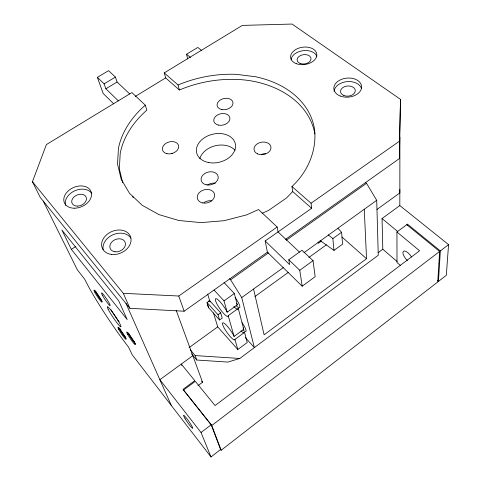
<?xml version="1.0" encoding="UTF-8"?>
<svg xmlns="http://www.w3.org/2000/svg" width="481" height="481" viewBox="0 0 481 481"><rect width="100%" height="100%" fill="white"/><g stroke="black" fill="none" stroke-linecap="round" stroke-linejoin="round"><path stroke-width="0.72" d="M285.534 239.322L399.416 158.562L399.428 141.228L400.505 99.369L292.093 24.05L242.34 25.403L164.243 72.902L165.638 77.904L179.389 90.001A99.555 72.348 -13.4 0 1 237.434 79.473C270.442 80.652 308.303 98.479 314.881 133.886M437.307 280.453L438.444 281.415L446.308 275.306L448.569 244.625L399.825 205.573L399.903 137.133M400.505 99.369L399.416 158.562M407.455 225.679L407.473 224.176L396.927 231.98L397.017 262.542L400.432 265.482M406.77 224.693L439.634 251.449L437.758 281.962L221.158 450.264L220.238 449.092M438.444 281.415L440.337 250.914L448.569 244.625M240.981 330.892A10.378 2.195 54.5 0 0 244.564 332.335L247.252 342.514L237.806 349.513L234.938 339.418A10.42 2.068 54.7 0 1 226.671 332.052A10.42 2.068 54.7 0 1 223.497 322.889A10.42 2.068 54.7 0 1 233.393 334.962L234.091 336.405L243.765 329.299L238.257 308.411L228.21 315.686L228.138 316.227A10.798 2.249 54.9 0 1 218.909 307.293A10.798 2.249 54.9 0 1 216.925 298.978A10.798 2.249 54.9 0 1 227.17 312.187L237.277 304.888L234.325 293.488L224.044 282.545M238.161 308.964L238.257 308.411M164.243 72.902L178.06 84.975A100.21 72.421 -13.4 0 1 236.448 74.363L255.507 76.732A100.21 72.421 -13.4 0 1 314.55 129.419C316.961 150.757 307.569 172.144 291.955 186.502L311.039 203.235L311.658 208.285L265.169 240.969L267.388 252.188L184.145 311.219L129.924 308.315L40.17 197.288L32.431 181.746L46.392 144.577L131.89 92.574L145.292 105.171L146.843 110.137A99.555 72.348 -13.4 0 0 120.22 153.223L119.354 168.909L122.673 182.678M291.955 186.502L292.695 191.564L286.508 197.986L268.554 210.413L262.091 213.311M43.218 201.052L77.333 269.799L84.62 279.094L88.468 286.544A61.153 6.421 56.1 0 0 127.026 345.154L128.577 347.108L132.215 354.792L211.003 456.95L220.593 449.507L211.171 424.765L183.008 389.363L194.781 380.651L181.283 364.081L181.824 365.464M211.003 456.95L201.034 432.497L211.171 424.765M221.158 450.264L211.778 425.517L439.634 251.449M191.582 353.824L196.765 360.028L227.826 362.079L239.785 358.471L378.27 255.231L376.707 200.306L366.51 183.297L365.338 182.353M378.09 252.735L382.798 249.23L382.052 218.548L399.825 205.573M376.707 200.306L364.261 209.259L366.54 258.712L264.111 334.8L253.565 289.021M197.956 385.69L202.561 382.269L176.16 310.263M267.388 252.188L302.2 286.201L315.151 276.695L313.047 260.642L301.978 250.264L288.792 259.74L289.604 264.586L265.169 240.969M234.938 339.418L244.564 332.335M320.063 240.512L334.006 250.385L342.568 244.144L341.576 232.287L338.095 228.415M192.809 355.669L159.866 379.707L201.034 432.497M302.2 286.201L299.765 270.292L313.047 260.642M334.006 250.385L332.858 238.588L341.576 232.287M254.924 296.555L288.269 272.408M308.88 257.485L326.461 244.757M376.942 209.494L399.843 192.905L399.843 189.52M189.027 347.673L217.719 326.864L213.444 312.933M321.302 241.173L318.29 243.344L318.115 241.895M219.589 319.991L222.222 318.085L220.683 312.854L209.692 300.703L207.058 302.579L208.694 307.834L219.589 319.991L218.025 314.772L207.058 302.579M245.322 337.596L254.353 347.553L241.721 297.559L283.369 267.55M304.046 252.651L364.261 209.259M218.025 314.772L220.683 312.854M227.17 312.187L224.014 300.878L234.325 293.488M229.557 278.691L230.591 279.78L268.548 252.832M286.303 240.229L366.51 183.297M32.431 181.746L123.31 293.326L178.764 296.019L277.164 226.996L258.525 209.53L246.657 214.875L223.978 220.719L200.926 222.619L178.83 220.502L158.922 214.58L142.22 205.303L129.491 193.29L121.2 179.281L117.532 164.039L118.44 148.334A100.21 72.421 -13.4 0 1 145.292 105.171M311.039 203.235L399.428 141.228M71.362 249.368L61.851 229.948L118.645 300.721L127.212 319.588L71.362 249.368L75.697 246.537M135.383 96.374L165.638 77.904M117.081 82.029L115.416 77.092L108.586 70.671L97.36 77.339L104.118 83.85L105.856 88.769L117.081 82.029L129.786 94.029M104.118 83.85L115.416 77.092M187.698 58.965L186.532 54.215L197.817 47.445L201.749 50.601M208.477 301.13L209.638 300.523M190.344 349.831L195.16 355.579L239.785 358.471M328.24 234.872L332.858 238.588M407.473 224.176L440.337 250.914M186.532 54.215L190.476 57.443M382.052 218.548L397.637 231.463M396.927 231.98L419.588 250.775L215.073 405.555L195.31 381.331L183.538 390.055L211.778 425.517M382.798 249.23L397.144 261.562M292.695 191.564L311.658 208.285M342.027 237.067L366.54 258.712M299.471 252.122L278.03 231.92L277.164 226.996M288.792 259.74L299.765 270.292M105.856 88.769L118.422 100.944M113.744 103.842L103.15 93.47L97.36 77.339M214.057 290.049L224.014 300.878M217.719 326.864L237.806 349.513M201.617 381.114L202.561 382.269M230.591 279.78L241.721 297.559M243.085 327.856L243.765 329.299M125.992 303.469L171.32 405.489M123.31 293.326L129.924 308.315M132.648 196.272L133.159 197.649M195.16 355.579L196.765 360.028M178.764 296.019L184.145 311.219M207.155 303.397L208.429 307.473M207.66 294.077L210.095 302.02M228.21 315.686L234.091 336.405M178.06 84.975L179.389 90.001M407.425 260.516A7.215 2.88 51.1 0 1 403.391 251.262A7.215 2.88 51.1 0 1 411.562 257.016M242.045 322.655A9.434 2.02 54.5 0 1 246.074 330.483A9.434 2.02 54.5 0 1 243.019 329.996M235.125 297.565A9.776 2.195 54.7 0 1 239.869 306.565A9.776 2.195 54.7 0 1 236.177 305.766M65.675 205.447A14.4 10.396 -23.4 0 1 74.675 190.843A14.4 10.396 -23.4 0 1 91.841 193.627M103.174 249.699A15.176 11.634 -23.3 0 1 113.209 234.656A15.176 11.634 -23.3 0 1 130.868 238.065M291.071 59.5A13.155 8.73 -7.9 0 1 303.114 50.679A13.155 8.73 -7.9 0 1 316.781 56.217M334.127 91.156A13.877 9.536 -5.2 0 1 346.903 81.644A13.877 9.536 -5.2 0 1 361.471 88.432M203.974 202.555A8.7 6.686 -15 0 1 211.766 200.842M207.624 184.951A8.556 6.463 -14.4 0 1 215.29 183.255M171.284 153.698A8.207 5.946 -16.4 0 1 172.637 153.259M261.261 154.467A8.436 6.241 -10.1 0 1 265.53 153.661M199.819 158.664A19.559 14.352 -13.4 0 1 215.362 145.737A19.559 14.352 -13.4 0 1 235.077 150.24M237.584 309.223A10.75 2.387 54.8 0 1 233.796 306.517M236.478 303.295A10.75 2.387 54.8 0 1 237.277 304.888M101.118 299.567A4.99 0.517 56.3 0 1 97.92 295.328A4.99 0.517 56.3 0 1 95.953 291.564M125.379 336.904A4.984 0.511 56 0 1 121.771 332.275A4.984 0.511 56 0 1 120.076 328.691M134.626 342.129A5.249 0.565 55.9 0 1 131.151 337.794A5.249 0.565 55.9 0 1 128.878 333.489M102.2 301.359A7.281 0.758 56.3 0 1 98.064 295.971A7.281 0.758 56.3 0 1 94.775 290.193M135.347 343.656A7.66 0.824 55.9 0 1 127.892 332.78M126.094 338.371A7.269 0.746 56 0 1 121.849 332.822A7.269 0.746 56 0 1 118.693 327.248M119.102 321.825A12.091 1.299 56.1 0 1 111.027 309.722M108.105 309.109L107.497 307.69A12.097 1.269 56.1 0 1 111.893 311.393A12.097 1.269 56.1 0 1 120.286 324.579L120.863 325.968A12.097 1.269 56.1 0 1 116.426 322.144A12.097 1.269 56.1 0 1 108.105 309.109M300.09 63.45A7.017 4.66 -7.9 0 0 311.027 59.151A7.017 4.66 -7.9 0 0 301.094 55.285A7.017 4.66 -7.9 0 0 300.09 63.45M343.897 95.533A7.407 5.087 -5.2 0 0 355.291 90.963A7.407 5.087 -5.2 0 0 344.546 86.676A7.407 5.087 -5.2 0 0 343.897 95.533M77.194 206.102A7.684 5.544 -23.4 0 0 86.213 197.312A7.684 5.544 -23.4 0 0 73.84 197.096A7.684 5.544 -23.4 0 0 77.194 206.102M115.019 251.779A8.099 6.205 -23.3 0 0 125.337 242.911A8.099 6.205 -23.3 0 0 112.554 241.24A8.099 6.205 -23.3 0 0 115.019 251.779M74.176 208.207A14.466 10.402 -23.4 0 0 91.077 191.642A14.466 10.402 -23.4 0 0 67.767 191.36A14.466 10.402 -23.4 0 0 74.176 208.207M111.472 254.413A15.248 11.652 -23.2 0 0 130.82 237.674A15.248 11.652 -23.2 0 0 106.71 234.68A15.248 11.652 -23.2 0 0 111.472 254.413M296.26 63.678A13.209 8.73 -8 0 0 316.805 55.543A13.209 8.73 -8 0 0 298.064 48.383A13.209 8.73 -8 0 0 296.26 63.678M340.223 96.02A13.937 9.542 -5.2 0 0 361.622 87.374A13.937 9.542 -5.2 0 0 341.336 79.425A13.937 9.542 -5.2 0 0 340.223 96.02M206.187 184.788A8.688 6.487 -14.4 0 0 218.17 176.755A8.688 6.487 -14.4 0 0 204.593 173.635A8.688 6.487 -14.4 0 0 206.187 184.788M202.411 202.88A8.838 6.71 -15 0 0 214.616 194.619A8.838 6.71 -15 0 0 200.83 191.324A8.838 6.71 -15 0 0 202.411 202.88M257.431 153.848A8.568 6.259 -10.2 0 0 270.941 148.376A8.568 6.259 -10.2 0 0 259.109 142.857A8.568 6.259 -10.2 0 0 257.431 153.848M166.979 153.698A8.333 5.958 -16.4 0 0 178.679 146.17A8.333 5.958 -16.4 0 0 165.939 143.344A8.333 5.958 -16.4 0 0 166.979 153.698M218.639 125.138A8.201 5.772 -12.7 0 0 229.888 117.839A8.201 5.772 -12.7 0 0 217.003 115.272A8.201 5.772 -12.7 0 0 218.639 125.138M221.885 109.566A8.075 5.592 -12.4 0 0 232.948 102.453A8.075 5.592 -12.4 0 0 220.244 100.018A8.075 5.592 -12.4 0 0 221.885 109.566M208.297 162.482A19.853 14.388 -13.4 0 0 235.425 144.318A19.853 14.388 -13.4 0 0 204.197 137.873A19.853 14.388 -13.4 0 0 208.297 162.482M94.973 292.682A7.281 0.752 56.3 0 0 101.9 302.212A7.281 0.752 56.3 0 0 97.126 293.596A7.281 0.752 56.3 0 0 94.973 292.682M127.669 334.427A7.66 0.818 55.9 0 0 135.113 344.661A7.66 0.818 55.9 0 0 130.411 336.009A7.66 0.818 55.9 0 0 127.669 334.427M102.615 295.575A7.672 0.83 56.2 0 0 109.951 305.633A7.672 0.83 56.2 0 0 104.996 296.591A7.672 0.83 56.2 0 0 102.615 295.575M118.825 329.617A7.269 0.74 56 0 0 125.848 339.309A7.269 0.74 56 0 0 121.302 331.048A7.269 0.74 56 0 0 118.825 329.617M185.059 418.578A7.912 0.83 55.2 0 0 192.598 428.318A7.912 0.83 55.2 0 0 186.754 418.506A7.912 0.83 55.2 0 0 185.059 418.578"/></g></svg>
